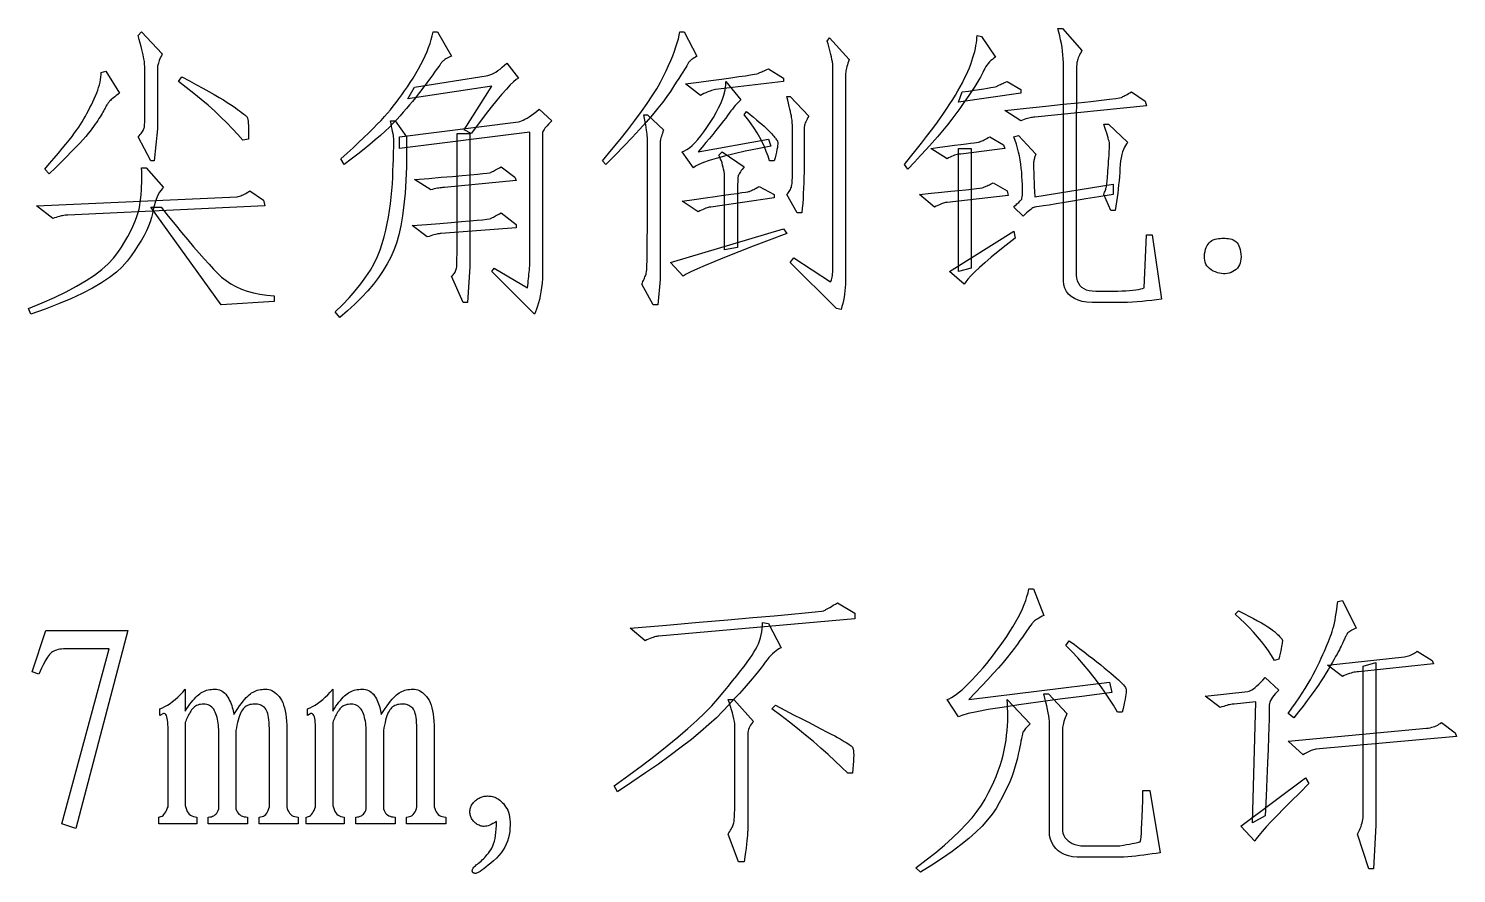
# Model space of a CAD drawing. Extents: x 0 to 420, y 0 to 297.
# Drawn here: x 116.92 to 138.7, y 69.77 to 82.67 of the extents above; entities that cross this region are included whole.
import ezdxf

# ---------------------------------------------------------------- set-up
doc = ezdxf.new("R2010")
doc.units = 0

msp = doc.modelspace()

# ---------------------------------------------------------------- linework, layer by layer
at = {"color": 7, "lineweight": 25}
for points in [[(118.592, 81.015), (118.609, 81.032), (118.624, 81.049), (118.638, 81.065), (118.65, 81.081), (118.66, 81.096), (118.669, 81.111), (118.676, 81.125), (118.682, 81.139), (118.686, 81.152), (118.689, 81.164), (118.69, 81.18), (118.692, 81.204), (118.693, 81.235), (118.694, 81.273), (118.695, 81.318), (118.696, 81.371), (118.697, 81.431), (118.697, 81.499), (118.697, 81.574), (118.697, 81.657), (118.697, 81.739), (118.697, 81.815), (118.697, 81.883), (118.696, 81.945), (118.695, 81.999), (118.694, 82.047), (118.693, 82.087), (118.692, 82.121), (118.69, 82.147), (118.689, 82.166), (118.686, 82.185), (118.682, 82.207), (118.676, 82.235), (118.669, 82.268), (118.66, 82.305), (118.65, 82.347), (118.638, 82.393), (118.624, 82.445), (118.609, 82.501), (118.592, 82.562), (118.645, 82.615), (118.961, 82.281), (118.948, 82.253), (118.936, 82.228), (118.925, 82.203), (118.916, 82.181), (118.908, 82.16), (118.902, 82.14), (118.897, 82.123), (118.894, 82.106), (118.891, 82.092), (118.891, 82.078), (118.891, 82.058), (118.891, 82.021), (118.891, 81.968), (118.891, 81.898), (118.891, 81.813), (118.891, 81.71), (118.891, 81.592), (118.891, 81.457), (118.891, 81.306), (118.891, 81.138), (118.838, 80.646), (118.785, 80.646)], [(121.738, 80.593), (121.686, 80.681), (121.781, 80.767), (121.872, 80.849), (121.956, 80.928), (122.036, 81.003), (122.11, 81.074), (122.178, 81.142), (122.241, 81.206), (122.299, 81.266), (122.351, 81.323), (122.398, 81.375), (122.441, 81.427), (122.485, 81.481), (122.529, 81.537), (122.572, 81.595), (122.615, 81.654), (122.658, 81.716), (122.701, 81.78), (122.743, 81.845), (122.786, 81.912), (122.828, 81.982), (122.869, 82.051), (122.906, 82.12), (122.941, 82.186), (122.972, 82.252), (123, 82.316), (123.024, 82.378), (123.046, 82.44), (123.064, 82.499), (123.08, 82.558), (123.092, 82.615), (123.162, 82.615), (123.373, 82.245), (123.349, 82.235), (123.327, 82.224), (123.307, 82.214), (123.289, 82.203), (123.272, 82.193), (123.257, 82.182), (123.244, 82.172), (123.233, 82.161), (123.223, 82.151), (123.215, 82.14), (123.206, 82.127), (123.195, 82.11), (123.18, 82.089), (123.161, 82.064), (123.14, 82.035), (123.116, 82.001), (123.088, 81.963), (123.057, 81.921), (123.024, 81.874), (122.986, 81.824), (122.947, 81.771), (122.907, 81.717), (122.865, 81.664), (122.822, 81.61), (122.778, 81.556), (122.732, 81.501), (122.686, 81.446), (122.638, 81.39), (122.589, 81.335), (122.538, 81.279), (122.484, 81.221), (122.425, 81.161), (122.359, 81.099), (122.288, 81.034), (122.211, 80.967), (122.128, 80.897), (122.039, 80.825), (121.945, 80.75), (121.844, 80.673)], [(127.117, 82.245), (127.094, 82.232), (127.072, 82.218), (127.053, 82.206), (127.036, 82.193), (127.021, 82.182), (127.008, 82.171), (126.997, 82.16), (126.988, 82.15), (126.981, 82.14), (126.977, 82.131), (126.971, 82.119), (126.96, 82.1), (126.946, 82.075), (126.926, 82.043), (126.902, 82.004), (126.873, 81.958), (126.84, 81.906), (126.802, 81.847), (126.76, 81.782), (126.713, 81.709), (126.659, 81.63), (126.595, 81.544), (126.521, 81.45), (126.437, 81.349), (126.344, 81.241), (126.24, 81.126), (126.127, 81.004), (126.004, 80.874), (125.871, 80.737), (125.729, 80.593), (125.676, 80.646), (125.815, 80.814), (125.944, 80.973), (126.062, 81.124), (126.171, 81.266), (126.269, 81.4), (126.357, 81.524), (126.435, 81.641), (126.503, 81.748), (126.56, 81.847), (126.608, 81.938), (126.648, 82.022), (126.685, 82.103), (126.718, 82.18), (126.748, 82.253), (126.775, 82.322), (126.797, 82.388), (126.817, 82.45), (126.833, 82.509), (126.845, 82.564), (126.854, 82.615), (126.924, 82.615)], [(131.477, 81.999), (131.46, 81.965), (131.44, 81.927), (131.415, 81.883), (131.387, 81.835), (131.354, 81.782), (131.316, 81.724), (131.275, 81.662), (131.229, 81.594), (131.179, 81.522), (131.125, 81.446), (131.067, 81.365), (131.003, 81.282), (130.936, 81.196), (130.864, 81.108), (130.787, 81.017), (130.705, 80.924), (130.619, 80.827), (130.529, 80.728), (130.434, 80.627), (130.334, 80.523), (130.281, 80.593), (130.374, 80.707), (130.461, 80.816), (130.543, 80.92), (130.62, 81.019), (130.692, 81.114), (130.759, 81.204), (130.821, 81.289), (130.878, 81.369), (130.929, 81.445), (130.976, 81.516), (131.018, 81.584), (131.059, 81.65), (131.096, 81.715), (131.132, 81.778), (131.165, 81.839), (131.195, 81.899), (131.223, 81.957), (131.248, 82.014), (131.272, 82.069), (131.292, 82.122), (131.31, 82.174), (131.327, 82.224), (131.341, 82.273), (131.354, 82.319), (131.365, 82.364), (131.373, 82.407), (131.38, 82.448), (131.385, 82.488), (131.388, 82.526), (131.389, 82.562), (131.459, 82.544), (131.67, 82.228), (131.646, 82.213), (131.623, 82.196), (131.601, 82.178), (131.58, 82.158), (131.56, 82.136), (131.541, 82.112), (131.524, 82.086), (131.507, 82.059), (131.491, 82.03)], [(132.909, 82.131), (132.908, 82.085), (132.906, 81.977), (132.905, 81.808), (132.904, 81.577), (132.903, 81.285), (132.902, 80.932), (132.901, 80.517), (132.901, 80.042), (132.901, 79.504), (132.9, 78.906), (132.907, 78.859), (132.918, 78.817), (132.935, 78.78), (132.957, 78.748), (132.984, 78.721), (133.017, 78.699), (133.054, 78.682), (133.097, 78.669), (133.146, 78.662), (133.199, 78.66), (133.463, 78.66), (133.534, 78.66), (133.6, 78.662), (133.661, 78.664), (133.716, 78.668), (133.766, 78.673), (133.811, 78.679), (133.851, 78.685), (133.885, 78.693), (133.914, 78.702), (133.938, 78.712), (133.973, 79.521), (134.061, 79.521), (134.201, 78.536), (134.127, 78.526), (134.054, 78.518), (133.98, 78.51), (133.906, 78.503), (133.832, 78.497), (133.758, 78.492), (133.684, 78.488), (133.611, 78.486), (133.537, 78.484), (133.463, 78.484), (133.147, 78.484), (133.066, 78.49), (132.994, 78.503), (132.93, 78.521), (132.874, 78.546), (132.826, 78.576), (132.786, 78.612), (132.754, 78.655), (132.73, 78.703), (132.715, 78.757), (132.707, 78.818), (132.707, 82.087), (132.706, 82.147), (132.704, 82.206), (132.699, 82.265), (132.693, 82.324), (132.685, 82.382), (132.675, 82.44), (132.664, 82.497), (132.651, 82.554), (132.636, 82.611), (132.619, 82.667), (132.69, 82.667), (132.988, 82.333), (132.975, 82.309), (132.963, 82.286), (132.952, 82.263), (132.942, 82.242), (132.933, 82.221), (132.926, 82.202), (132.92, 82.183), (132.915, 82.165), (132.912, 82.147)], [(129.156, 78.8), (129.163, 78.815), (129.169, 78.832), (129.174, 78.852), (129.179, 78.873), (129.183, 78.897), (129.186, 78.923), (129.188, 78.95), (129.19, 78.98), (129.191, 79.012), (129.191, 79.046), (129.191, 82.087), (129.187, 82.123), (129.182, 82.159), (129.176, 82.196), (129.169, 82.234), (129.161, 82.272), (129.151, 82.311), (129.141, 82.351), (129.13, 82.391), (129.117, 82.432), (129.104, 82.474), (129.139, 82.527), (129.438, 82.193), (129.428, 82.165), (129.419, 82.139), (129.411, 82.113), (129.404, 82.089), (129.398, 82.065), (129.393, 82.043), (129.39, 82.022), (129.387, 82.001), (129.385, 81.982), (129.385, 81.964), (129.385, 81.917), (129.385, 81.812), (129.385, 81.649), (129.385, 81.427), (129.385, 81.147), (129.385, 80.808), (129.385, 80.411), (129.385, 79.956), (129.385, 79.442), (129.385, 78.87), (129.384, 78.818), (129.382, 78.766), (129.379, 78.715), (129.374, 78.665), (129.367, 78.616), (129.36, 78.567), (129.35, 78.519), (129.34, 78.471), (129.328, 78.424), (129.315, 78.378), (129.244, 78.396), (128.541, 79.099), (128.594, 79.169)], [(123.566, 81.12), (123.988, 81.788), (122.705, 81.595), (122.811, 81.771), (123.9, 81.947), (123.929, 81.952), (123.958, 81.96), (123.988, 81.971), (124.019, 81.986), (124.05, 82.004), (124.082, 82.025), (124.115, 82.049), (124.148, 82.076), (124.182, 82.106), (124.217, 82.14), (124.393, 81.911), (124.36, 81.89), (124.319, 81.855), (124.269, 81.806), (124.21, 81.743), (124.142, 81.665), (124.066, 81.574), (123.98, 81.469), (123.886, 81.349), (123.784, 81.215), (123.672, 81.068)], [(117.924, 81.595), (117.944, 81.64), (117.962, 81.684), (117.978, 81.727), (117.991, 81.769), (118.003, 81.81), (118.013, 81.85), (118.02, 81.889), (118.025, 81.927), (118.028, 81.964), (118.029, 81.999), (118.1, 82.017), (118.311, 81.683), (118.284, 81.663), (118.259, 81.644), (118.237, 81.626), (118.216, 81.61), (118.199, 81.595), (118.183, 81.582), (118.17, 81.57), (118.159, 81.559), (118.15, 81.55), (118.144, 81.542), (118.138, 81.535), (118.132, 81.525), (118.125, 81.514), (118.117, 81.502), (118.108, 81.487), (118.099, 81.472), (118.09, 81.454), (118.079, 81.435), (118.068, 81.415), (118.056, 81.393), (118.043, 81.369), (118.028, 81.345), (118.013, 81.319), (117.995, 81.292), (117.977, 81.263), (117.957, 81.234), (117.935, 81.203), (117.912, 81.171), (117.888, 81.137), (117.862, 81.103), (117.832, 81.065), (117.795, 81.021), (117.751, 80.971), (117.699, 80.914), (117.64, 80.852), (117.574, 80.784), (117.501, 80.71), (117.421, 80.63), (117.333, 80.544), (117.238, 80.452), (117.168, 80.523), (117.243, 80.608), (117.313, 80.689), (117.377, 80.765), (117.437, 80.836), (117.491, 80.903), (117.54, 80.965), (117.585, 81.022), (117.624, 81.074), (117.658, 81.122), (117.687, 81.164), (117.713, 81.205), (117.738, 81.246), (117.763, 81.288), (117.788, 81.33), (117.812, 81.373), (117.835, 81.416), (117.858, 81.46), (117.881, 81.505), (117.903, 81.55)], [(120.191, 80.962), (120.115, 81.05), (120.034, 81.139), (119.948, 81.228), (119.857, 81.317), (119.761, 81.406), (119.66, 81.496), (119.554, 81.586), (119.443, 81.677), (119.328, 81.768), (119.207, 81.859), (119.26, 81.929), (119.375, 81.868), (119.482, 81.81), (119.581, 81.756), (119.672, 81.705), (119.754, 81.659), (119.828, 81.616), (119.894, 81.577), (119.952, 81.541), (120.001, 81.509), (120.042, 81.481), (120.077, 81.456), (120.11, 81.432), (120.139, 81.411), (120.164, 81.392), (120.187, 81.375), (120.207, 81.361), (120.223, 81.348), (120.236, 81.337), (120.246, 81.329), (120.253, 81.323), (120.258, 81.314), (120.263, 81.3), (120.266, 81.281), (120.27, 81.255), (120.273, 81.224), (120.275, 81.187), (120.277, 81.144), (120.278, 81.095), (120.279, 81.04), (120.279, 80.98)], [(128.436, 81.859), (127.399, 81.736), (127.38, 81.732), (127.361, 81.727), (127.341, 81.72), (127.32, 81.713), (127.297, 81.705), (127.274, 81.696), (127.25, 81.685), (127.224, 81.674), (127.198, 81.661), (127.17, 81.648), (126.941, 81.824), (127.146, 81.85), (127.329, 81.875), (127.492, 81.897), (127.633, 81.916), (127.754, 81.933), (127.855, 81.948), (127.934, 81.96), (127.993, 81.97), (128.032, 81.977), (128.049, 81.982), (128.057, 81.986), (128.066, 81.99), (128.078, 81.996), (128.091, 82.001), (128.106, 82.008), (128.123, 82.016), (128.141, 82.024), (128.161, 82.032), (128.183, 82.042), (128.207, 82.052), (128.436, 81.911)], [(127.583, 81.34), (127.555, 81.301), (127.523, 81.259), (127.487, 81.213), (127.448, 81.163), (127.405, 81.109), (127.358, 81.052), (127.308, 80.991), (127.254, 80.927), (127.196, 80.858), (127.135, 80.786), (128.207, 80.98), (128.242, 80.874), (128.038, 80.833), (127.852, 80.794), (127.686, 80.756), (127.539, 80.72), (127.412, 80.685), (127.304, 80.653), (127.215, 80.622), (127.145, 80.593), (127.095, 80.566), (127.065, 80.54), (126.889, 80.786), (126.925, 80.8), (126.962, 80.821), (127.001, 80.849), (127.042, 80.884), (127.084, 80.925), (127.128, 80.973), (127.174, 81.028), (127.221, 81.09), (127.269, 81.159), (127.319, 81.235), (127.368, 81.312), (127.41, 81.386), (127.448, 81.457), (127.48, 81.524), (127.506, 81.588), (127.527, 81.649), (127.543, 81.707), (127.553, 81.761), (127.558, 81.811), (127.557, 81.859), (127.785, 81.577), (127.771, 81.566), (127.755, 81.551), (127.738, 81.534), (127.719, 81.514), (127.7, 81.492), (127.679, 81.467), (127.657, 81.439), (127.633, 81.409), (127.609, 81.376)], [(132.057, 81.736), (132.057, 81.683), (131.108, 81.542), (131.16, 81.701), (131.257, 81.714), (131.345, 81.727), (131.423, 81.738), (131.491, 81.748), (131.549, 81.758), (131.598, 81.766), (131.637, 81.773), (131.667, 81.779), (131.686, 81.784), (131.696, 81.788), (131.703, 81.792), (131.711, 81.797), (131.721, 81.802), (131.733, 81.808), (131.747, 81.815), (131.763, 81.822), (131.781, 81.83), (131.8, 81.839), (131.822, 81.849), (131.846, 81.859)], [(133.955, 81.56), (133.973, 81.49), (132.268, 81.314), (132.253, 81.313), (132.237, 81.312), (132.219, 81.309), (132.2, 81.305), (132.18, 81.301), (132.158, 81.295), (132.135, 81.288), (132.11, 81.28), (132.084, 81.271), (132.057, 81.261), (131.811, 81.419), (132.142, 81.453), (132.439, 81.483), (132.701, 81.511), (132.93, 81.535), (133.125, 81.556), (133.285, 81.573), (133.411, 81.588), (133.504, 81.599), (133.562, 81.608), (133.586, 81.613), (133.594, 81.617), (133.604, 81.622), (133.615, 81.628), (133.628, 81.635), (133.643, 81.643), (133.66, 81.653), (133.678, 81.663), (133.699, 81.675), (133.72, 81.687), (133.744, 81.701)], [(128.488, 80.136), (128.502, 80.15), (128.514, 80.165), (128.525, 80.181), (128.535, 80.197), (128.543, 80.213), (128.551, 80.23), (128.557, 80.247), (128.561, 80.265), (128.565, 80.284), (128.567, 80.303), (128.569, 80.325), (128.571, 80.354), (128.572, 80.388), (128.573, 80.428), (128.574, 80.474), (128.575, 80.527), (128.575, 80.585), (128.576, 80.649), (128.576, 80.719), (128.576, 80.795), (128.576, 80.871), (128.576, 80.941), (128.575, 81.004), (128.575, 81.061), (128.574, 81.112), (128.573, 81.156), (128.572, 81.194), (128.571, 81.226), (128.569, 81.251), (128.567, 81.27), (128.565, 81.288), (128.561, 81.31), (128.557, 81.336), (128.551, 81.366), (128.543, 81.4), (128.535, 81.438), (128.525, 81.48), (128.514, 81.526), (128.502, 81.576), (128.488, 81.63), (128.541, 81.63), (128.822, 81.331), (128.809, 81.308), (128.797, 81.285), (128.786, 81.264), (128.777, 81.244), (128.77, 81.226), (128.763, 81.209), (128.758, 81.194), (128.755, 81.18), (128.753, 81.167), (128.752, 81.156), (128.752, 81.141), (128.752, 81.119), (128.752, 81.088), (128.752, 81.05), (128.752, 81.004), (128.752, 80.95), (128.752, 80.888), (128.752, 80.818), (128.752, 80.74), (128.752, 80.655), (128.752, 80.566), (128.751, 80.479), (128.749, 80.394), (128.746, 80.312), (128.743, 80.231), (128.739, 80.152), (128.735, 80.074), (128.73, 79.999), (128.724, 79.926), (128.717, 79.855), (128.647, 79.855)], [(122.318, 79.389), (122.345, 79.489), (122.37, 79.59), (122.392, 79.69), (122.411, 79.791), (122.428, 79.892), (122.443, 79.993), (122.455, 80.095), (122.465, 80.196), (122.472, 80.298), (122.477, 80.4), (122.48, 80.497), (122.483, 80.585), (122.486, 80.664), (122.488, 80.734), (122.49, 80.795), (122.491, 80.847), (122.493, 80.889), (122.494, 80.923), (122.494, 80.947), (122.494, 80.962), (122.494, 80.975), (122.492, 80.991), (122.489, 81.011), (122.486, 81.035), (122.481, 81.063), (122.475, 81.095), (122.468, 81.131), (122.46, 81.17), (122.452, 81.214), (122.441, 81.261), (122.512, 81.261), (122.688, 81.015), (122.689, 80.779), (122.685, 80.558), (122.678, 80.35), (122.665, 80.156), (122.648, 79.976), (122.626, 79.809), (122.6, 79.657), (122.569, 79.519), (122.534, 79.394), (122.494, 79.284), (122.448, 79.18), (122.394, 79.076), (122.331, 78.973), (122.261, 78.87), (122.182, 78.767), (122.096, 78.664), (122.001, 78.562), (121.898, 78.459), (121.787, 78.357), (121.668, 78.255), (121.598, 78.343), (121.709, 78.452), (121.812, 78.559), (121.906, 78.666), (121.992, 78.772), (122.068, 78.877), (122.136, 78.981), (122.195, 79.084), (122.245, 79.187), (122.286, 79.288)], [(124.533, 78.712), (124.537, 78.747), (124.54, 78.782), (124.544, 78.816), (124.547, 78.85), (124.551, 78.884), (124.554, 78.917), (124.558, 78.95), (124.561, 78.982), (124.565, 79.014), (124.568, 79.046), (124.568, 81.085), (122.582, 80.839), (122.582, 81.015), (124.393, 81.244), (124.415, 81.249), (124.439, 81.257), (124.465, 81.268), (124.494, 81.283), (124.525, 81.301), (124.557, 81.322), (124.592, 81.346), (124.629, 81.373), (124.668, 81.403), (124.709, 81.437), (124.902, 81.261), (124.876, 81.234), (124.852, 81.209), (124.831, 81.185), (124.812, 81.164), (124.797, 81.145), (124.784, 81.127), (124.774, 81.112), (124.767, 81.098), (124.763, 81.086), (124.762, 81.077), (124.762, 81.046), (124.762, 80.974), (124.762, 80.858), (124.762, 80.7), (124.762, 80.499), (124.762, 80.255), (124.762, 79.968), (124.762, 79.639), (124.762, 79.267), (124.762, 78.853), (124.754, 78.781), (124.746, 78.713), (124.736, 78.649), (124.725, 78.589), (124.713, 78.532), (124.701, 78.48), (124.687, 78.431), (124.672, 78.386), (124.656, 78.345), (124.639, 78.308), (123.988, 78.958), (124.024, 79.011)], [(126.274, 78.765), (126.284, 78.786), (126.293, 78.805), (126.302, 78.824), (126.31, 78.842), (126.317, 78.859), (126.324, 78.876), (126.33, 78.891), (126.335, 78.906), (126.34, 78.919), (126.344, 78.932), (126.347, 78.953), (126.35, 78.992), (126.353, 79.05), (126.355, 79.125), (126.357, 79.218), (126.359, 79.329), (126.36, 79.457), (126.361, 79.604), (126.361, 79.769), (126.361, 79.952), (126.361, 80.134), (126.361, 80.3), (126.361, 80.447), (126.361, 80.577), (126.361, 80.69), (126.361, 80.785), (126.361, 80.862), (126.361, 80.922), (126.361, 80.964), (126.361, 80.989), (126.361, 81.006), (126.359, 81.028), (126.357, 81.054), (126.353, 81.084), (126.348, 81.118), (126.342, 81.156), (126.336, 81.198), (126.328, 81.245), (126.319, 81.295), (126.309, 81.349), (126.361, 81.349), (126.608, 81.12), (126.597, 81.093), (126.589, 81.067), (126.581, 81.043), (126.574, 81.021), (126.568, 81), (126.563, 80.98), (126.56, 80.962), (126.557, 80.946), (126.555, 80.931), (126.555, 80.918), (126.555, 80.886), (126.555, 80.815), (126.555, 80.705), (126.555, 80.556), (126.555, 80.367), (126.555, 80.139), (126.555, 79.872), (126.555, 79.566), (126.555, 79.22), (126.555, 78.835), (126.52, 78.449), (126.449, 78.449)], [(128.225, 80.646), (128.202, 80.719), (128.175, 80.792), (128.146, 80.864), (128.112, 80.936), (128.075, 81.006), (128.035, 81.076), (127.991, 81.145), (127.943, 81.214), (127.892, 81.282), (127.838, 81.349), (127.873, 81.402), (127.927, 81.357), (127.978, 81.316), (128.024, 81.276), (128.067, 81.24), (128.106, 81.206), (128.141, 81.175), (128.172, 81.146), (128.199, 81.12), (128.223, 81.097), (128.242, 81.077), (128.259, 81.058), (128.275, 81.04), (128.289, 81.024), (128.301, 81.009), (128.313, 80.995), (128.322, 80.983), (128.331, 80.971), (128.338, 80.961), (128.344, 80.952), (128.348, 80.945), (128.35, 80.935), (128.351, 80.921), (128.35, 80.903), (128.348, 80.88), (128.343, 80.852), (128.337, 80.82), (128.329, 80.783), (128.32, 80.742), (128.308, 80.696), (128.295, 80.646)], [(123.373, 78.888), (123.387, 78.899), (123.399, 78.911), (123.41, 78.923), (123.42, 78.936), (123.428, 78.95), (123.435, 78.964), (123.441, 78.979), (123.446, 78.995), (123.45, 79.011), (123.452, 79.029), (123.454, 79.065), (123.455, 79.138), (123.457, 79.249), (123.458, 79.397), (123.459, 79.582), (123.46, 79.805), (123.46, 80.065), (123.461, 80.362), (123.461, 80.696), (123.461, 81.068), (123.654, 81.068), (123.654, 79.029), (123.619, 78.484), (123.549, 78.484)], [(133.463, 80.136), (133.245, 80.099), (133.05, 80.066), (132.876, 80.037), (132.725, 80.012), (132.595, 79.991), (132.487, 79.974), (132.402, 79.96), (132.338, 79.95), (132.296, 79.945), (132.276, 79.943), (132.267, 79.941), (132.255, 79.937), (132.241, 79.93), (132.226, 79.92), (132.208, 79.908), (132.189, 79.892), (132.168, 79.874), (132.144, 79.853), (132.119, 79.829), (132.092, 79.802), (131.951, 79.943), (131.968, 79.96), (131.984, 79.975), (131.998, 79.99), (132.012, 80.003), (132.024, 80.015), (132.035, 80.026), (132.044, 80.036), (132.053, 80.044), (132.06, 80.051), (132.066, 80.057), (132.07, 80.065), (132.074, 80.079), (132.077, 80.1), (132.08, 80.126), (132.081, 80.158), (132.081, 80.196), (132.081, 80.24), (132.08, 80.29), (132.077, 80.347), (132.074, 80.409), (132.07, 80.473), (132.064, 80.537), (132.056, 80.6), (132.046, 80.662), (132.035, 80.723), (132.022, 80.783), (132.007, 80.842), (131.99, 80.901), (131.971, 80.958), (131.951, 81.015), (132.022, 81.033), (132.285, 80.751), (132.279, 80.734), (132.273, 80.717), (132.267, 80.7), (132.263, 80.684), (132.259, 80.668), (132.256, 80.652), (132.253, 80.637), (132.251, 80.622), (132.25, 80.607), (132.25, 80.593), (132.25, 80.576), (132.251, 80.551), (132.252, 80.519), (132.253, 80.481), (132.254, 80.435), (132.256, 80.382), (132.259, 80.322), (132.261, 80.256), (132.264, 80.182), (132.268, 80.101), (133.463, 80.294)], [(133.322, 81.208), (133.393, 81.208), (133.691, 80.927), (133.671, 80.907), (133.653, 80.883), (133.636, 80.855), (133.621, 80.822), (133.608, 80.784), (133.597, 80.743), (133.587, 80.696), (133.579, 80.646), (133.573, 80.591), (133.568, 80.532), (133.565, 80.47), (133.56, 80.408), (133.555, 80.345), (133.549, 80.281), (133.542, 80.217), (133.535, 80.153), (133.527, 80.088), (133.518, 80.023), (133.508, 79.957), (133.498, 79.89), (133.428, 79.89), (133.322, 80.136), (133.329, 80.153), (133.335, 80.17), (133.341, 80.186), (133.346, 80.201), (133.351, 80.215), (133.355, 80.229), (133.359, 80.242), (133.362, 80.254), (133.364, 80.266), (133.366, 80.277), (133.368, 80.289), (133.37, 80.306), (133.372, 80.327), (133.375, 80.353), (133.377, 80.382), (133.38, 80.416), (133.383, 80.454), (133.386, 80.496), (133.389, 80.542), (133.393, 80.593), (133.396, 80.644), (133.399, 80.69), (133.402, 80.732), (133.404, 80.769), (133.406, 80.802), (133.407, 80.83), (133.409, 80.855), (133.41, 80.874), (133.41, 80.89), (133.41, 80.901), (133.409, 80.912), (133.407, 80.927), (133.402, 80.947), (133.396, 80.971), (133.388, 81), (133.379, 81.033), (133.367, 81.07), (133.354, 81.112), (133.339, 81.158)], [(130.932, 80.681), (130.686, 80.839), (130.82, 80.856), (130.94, 80.871), (131.047, 80.885), (131.141, 80.897), (131.222, 80.907), (131.289, 80.916), (131.343, 80.924), (131.383, 80.929), (131.41, 80.933), (131.424, 80.936), (131.432, 80.938), (131.441, 80.942), (131.453, 80.947), (131.466, 80.953), (131.481, 80.96), (131.498, 80.969), (131.516, 80.978), (131.536, 80.989), (131.558, 81.002), (131.582, 81.015), (131.793, 80.892), (131.811, 80.839), (131.143, 80.751), (131.125, 80.751), (131.106, 80.749), (131.087, 80.745), (131.067, 80.74), (131.046, 80.734), (131.025, 80.726), (131.002, 80.717), (130.98, 80.706), (130.956, 80.694)], [(131.108, 78.958), (131.108, 80.839), (131.301, 80.839), (131.301, 79.011)], [(127.838, 80.558), (127.821, 80.537), (127.806, 80.518), (127.792, 80.499), (127.78, 80.482), (127.77, 80.466), (127.761, 80.45), (127.754, 80.436), (127.748, 80.423), (127.744, 80.411), (127.741, 80.4), (127.74, 80.38), (127.738, 80.34), (127.737, 80.281), (127.736, 80.203), (127.735, 80.105), (127.734, 79.988), (127.733, 79.852), (127.733, 79.697), (127.733, 79.522), (127.733, 79.327), (127.539, 79.292), (127.539, 80.417), (127.535, 80.452), (127.53, 80.486), (127.524, 80.52), (127.517, 80.552), (127.508, 80.584), (127.499, 80.616), (127.489, 80.646), (127.477, 80.676), (127.465, 80.705), (127.451, 80.734), (127.504, 80.786)], [(116.957, 78.308), (116.922, 78.396), (117.129, 78.48), (117.32, 78.565), (117.495, 78.65), (117.655, 78.735), (117.799, 78.82), (117.927, 78.905), (118.04, 78.991), (118.137, 79.076), (118.218, 79.162), (118.284, 79.248), (118.34, 79.333), (118.39, 79.415), (118.436, 79.494), (118.477, 79.57), (118.513, 79.644), (118.544, 79.715), (118.57, 79.782), (118.591, 79.847), (118.607, 79.91), (118.618, 79.969), (118.626, 80.027), (118.633, 80.085), (118.639, 80.142), (118.644, 80.2), (118.647, 80.257), (118.649, 80.314), (118.65, 80.371), (118.649, 80.428), (118.648, 80.484), (118.645, 80.54), (118.715, 80.54), (118.979, 80.242), (118.958, 80.222), (118.938, 80.198), (118.919, 80.169), (118.901, 80.136), (118.884, 80.099), (118.868, 80.057), (118.852, 80.011), (118.838, 79.96), (118.824, 79.905), (118.812, 79.846), (118.797, 79.783), (118.776, 79.718), (118.751, 79.651), (118.72, 79.582), (118.684, 79.51), (118.643, 79.436), (118.596, 79.359), (118.544, 79.281), (118.487, 79.2), (118.425, 79.117), (118.352, 79.033), (118.262, 78.949), (118.156, 78.867), (118.034, 78.785), (117.895, 78.703), (117.74, 78.623), (117.569, 78.543), (117.381, 78.464), (117.177, 78.386)], [(122.811, 80.365), (123.025, 80.381), (123.217, 80.397), (123.388, 80.411), (123.536, 80.424), (123.663, 80.435), (123.768, 80.445), (123.852, 80.453), (123.913, 80.46), (123.953, 80.466), (123.971, 80.47), (123.979, 80.474), (123.988, 80.479), (124, 80.485), (124.013, 80.493), (124.028, 80.501), (124.045, 80.51), (124.063, 80.521), (124.083, 80.532), (124.105, 80.544), (124.129, 80.558), (124.34, 80.4), (124.358, 80.347), (123.268, 80.242), (123.253, 80.241), (123.237, 80.24), (123.219, 80.238), (123.2, 80.236), (123.18, 80.233), (123.158, 80.229), (123.135, 80.224), (123.11, 80.219), (123.084, 80.213), (123.057, 80.206)], [(120.297, 80.189), (120.508, 80.048), (120.525, 79.96), (117.52, 79.82), (117.502, 79.819), (117.482, 79.818), (117.462, 79.815), (117.441, 79.811), (117.419, 79.807), (117.395, 79.801), (117.371, 79.794), (117.345, 79.786), (117.319, 79.777), (117.291, 79.767), (117.045, 79.96), (120.104, 80.101), (120.121, 80.105), (120.139, 80.11), (120.158, 80.116), (120.177, 80.123), (120.196, 80.132), (120.215, 80.141), (120.235, 80.151), (120.255, 80.163), (120.276, 80.175)], [(128.295, 80.136), (128.295, 80.083), (127.328, 79.943), (127.317, 79.942), (127.304, 79.94), (127.289, 79.936), (127.272, 79.931), (127.254, 79.925), (127.233, 79.917), (127.211, 79.908), (127.188, 79.898), (127.162, 79.886), (127.135, 79.872), (126.889, 80.031), (127.076, 80.057), (127.245, 80.082), (127.394, 80.103), (127.524, 80.122), (127.636, 80.138), (127.728, 80.152), (127.802, 80.163), (127.856, 80.171), (127.892, 80.177), (127.908, 80.18), (127.916, 80.182), (127.926, 80.186), (127.937, 80.191), (127.95, 80.197), (127.965, 80.204), (127.982, 80.213), (128.001, 80.222), (128.021, 80.233), (128.043, 80.246), (128.066, 80.259)], [(130.51, 80.136), (130.687, 80.153), (130.847, 80.168), (130.989, 80.183), (131.113, 80.195), (131.22, 80.206), (131.308, 80.216), (131.379, 80.225), (131.432, 80.232), (131.468, 80.237), (131.485, 80.242), (131.495, 80.245), (131.505, 80.25), (131.517, 80.255), (131.53, 80.261), (131.545, 80.268), (131.56, 80.275), (131.577, 80.283), (131.595, 80.292), (131.614, 80.302), (131.635, 80.312), (131.846, 80.189), (131.863, 80.119), (130.932, 80.013), (130.92, 80.012), (130.907, 80.01), (130.892, 80.007), (130.875, 80.002), (130.857, 79.995), (130.837, 79.988), (130.815, 79.979), (130.791, 79.968), (130.766, 79.956), (130.738, 79.943)], [(120.666, 78.589), (120.666, 78.501), (119.858, 78.449), (118.785, 79.943), (118.943, 79.943), (119.053, 79.806), (119.158, 79.677), (119.257, 79.556), (119.351, 79.444), (119.44, 79.338), (119.524, 79.241), (119.602, 79.152), (119.675, 79.071), (119.742, 78.997), (119.805, 78.932), (119.867, 78.873), (119.935, 78.82), (120.008, 78.772), (120.086, 78.729), (120.17, 78.692), (120.258, 78.661), (120.352, 78.635), (120.452, 78.614), (120.556, 78.599)], [(122.775, 79.661), (122.996, 79.678), (123.195, 79.694), (123.37, 79.708), (123.524, 79.721), (123.654, 79.732), (123.763, 79.742), (123.848, 79.75), (123.912, 79.757), (123.953, 79.763), (123.971, 79.767), (123.979, 79.771), (123.988, 79.776), (124, 79.782), (124.013, 79.789), (124.028, 79.798), (124.045, 79.807), (124.063, 79.817), (124.083, 79.829), (124.105, 79.841), (124.129, 79.855), (124.358, 79.679), (124.358, 79.626), (123.215, 79.538), (123.2, 79.538), (123.184, 79.536), (123.166, 79.534), (123.147, 79.53), (123.127, 79.525), (123.105, 79.519), (123.082, 79.513), (123.057, 79.505), (123.031, 79.496), (123.004, 79.486)], [(126.906, 78.888), (126.713, 79.099), (128.436, 79.609), (128.488, 79.538), (128.219, 79.437), (127.975, 79.344), (127.755, 79.258), (127.56, 79.181), (127.39, 79.112), (127.244, 79.051), (127.123, 78.998), (127.026, 78.953), (126.954, 78.917)], [(131.969, 79.468), (131.835, 79.363), (131.713, 79.266), (131.604, 79.176), (131.508, 79.094), (131.424, 79.02), (131.353, 78.953), (131.295, 78.895), (131.249, 78.844), (131.216, 78.801), (131.195, 78.765), (130.967, 78.958), (131.951, 79.574)], [(135.291, 78.958), (135.263, 78.946), (135.234, 78.936), (135.205, 78.93), (135.176, 78.926), (135.146, 78.925), (135.116, 78.928), (135.086, 78.933), (135.055, 78.941), (135.024, 78.953), (134.992, 78.967), (134.962, 78.984), (134.936, 79.003), (134.914, 79.024), (134.895, 79.047), (134.88, 79.073), (134.869, 79.1), (134.861, 79.13), (134.857, 79.161), (134.857, 79.195), (134.86, 79.231), (134.867, 79.266), (134.875, 79.299), (134.886, 79.328), (134.898, 79.355), (134.913, 79.378), (134.93, 79.399), (134.949, 79.416), (134.97, 79.431), (134.993, 79.442), (135.019, 79.451), (135.045, 79.457), (135.071, 79.462), (135.097, 79.465), (135.123, 79.467), (135.148, 79.468), (135.174, 79.467), (135.199, 79.465), (135.224, 79.462), (135.249, 79.457), (135.274, 79.451), (135.297, 79.442), (135.319, 79.43), (135.338, 79.415), (135.355, 79.397), (135.37, 79.376), (135.383, 79.351), (135.394, 79.324), (135.403, 79.293), (135.41, 79.259), (135.414, 79.222), (135.416, 79.185), (135.415, 79.15), (135.41, 79.117), (135.403, 79.087), (135.392, 79.059), (135.378, 79.034), (135.361, 79.012), (135.341, 78.991), (135.318, 78.974)], [(133.445, 72.533), (133.03, 72.481), (132.654, 72.433), (132.32, 72.389), (132.025, 72.347), (131.771, 72.308), (131.558, 72.273), (131.384, 72.241), (131.252, 72.212), (131.159, 72.186), (131.108, 72.163), (130.932, 72.427), (130.965, 72.44), (131, 72.458), (131.038, 72.482), (131.078, 72.51), (131.121, 72.544), (131.166, 72.582), (131.214, 72.626), (131.264, 72.675), (131.316, 72.728), (131.371, 72.787), (131.427, 72.85), (131.482, 72.913), (131.536, 72.978), (131.589, 73.043), (131.641, 73.11), (131.693, 73.179), (131.743, 73.248), (131.793, 73.319), (131.842, 73.391), (131.89, 73.464), (131.935, 73.537), (131.977, 73.608), (132.016, 73.678), (132.05, 73.745), (132.081, 73.811), (132.108, 73.876), (132.132, 73.938), (132.151, 73.999), (132.167, 74.057), (132.18, 74.115), (132.25, 74.115), (132.408, 73.71), (132.381, 73.697), (132.357, 73.684), (132.334, 73.671), (132.314, 73.66), (132.296, 73.649), (132.281, 73.639), (132.267, 73.629), (132.256, 73.62), (132.248, 73.612), (132.241, 73.605), (132.234, 73.595), (132.223, 73.58), (132.209, 73.56), (132.191, 73.535), (132.169, 73.504), (132.143, 73.468), (132.114, 73.426), (132.081, 73.38), (132.044, 73.328), (132.004, 73.271), (131.959, 73.209), (131.907, 73.141), (131.849, 73.069), (131.785, 72.992), (131.714, 72.911), (131.637, 72.824), (131.554, 72.732), (131.464, 72.635), (131.368, 72.534), (131.266, 72.427), (133.41, 72.691)], [(129.525, 73.745), (129.525, 73.658), (126.537, 73.394), (126.522, 73.393), (126.506, 73.391), (126.489, 73.388), (126.47, 73.383), (126.449, 73.376), (126.428, 73.369), (126.404, 73.359), (126.38, 73.349), (126.354, 73.337), (126.326, 73.324), (126.098, 73.517), (126.653, 73.564), (127.15, 73.606), (127.589, 73.644), (127.971, 73.677), (128.295, 73.706), (128.561, 73.73), (128.77, 73.75), (128.921, 73.764), (129.015, 73.775), (129.051, 73.781), (129.059, 73.785), (129.071, 73.791), (129.085, 73.799), (129.102, 73.809), (129.121, 73.82), (129.144, 73.833), (129.169, 73.848), (129.197, 73.865), (129.228, 73.883), (129.262, 73.904)], [(137.023, 73.411), (137.017, 73.4), (137.011, 73.389), (137.005, 73.376), (136.999, 73.362), (136.992, 73.348), (136.985, 73.332), (136.977, 73.316), (136.969, 73.299), (136.961, 73.281), (136.952, 73.262), (136.942, 73.241), (136.93, 73.216), (136.916, 73.188), (136.899, 73.157), (136.88, 73.121), (136.858, 73.083), (136.835, 73.041), (136.809, 72.995), (136.781, 72.946), (136.75, 72.893), (136.716, 72.836), (136.678, 72.776), (136.636, 72.711), (136.59, 72.643), (136.539, 72.57), (136.484, 72.493), (136.425, 72.412), (136.362, 72.328), (136.294, 72.239), (136.223, 72.146), (136.135, 72.216), (136.193, 72.296), (136.248, 72.374), (136.301, 72.451), (136.35, 72.526), (136.396, 72.598), (136.44, 72.67), (136.48, 72.739), (136.517, 72.807), (136.552, 72.873), (136.583, 72.937), (136.612, 72.999), (136.639, 73.058), (136.665, 73.114), (136.689, 73.167), (136.711, 73.218), (136.731, 73.266), (136.749, 73.311), (136.766, 73.353), (136.781, 73.393), (136.794, 73.429), (136.806, 73.466), (136.818, 73.505), (136.829, 73.547), (136.839, 73.592), (136.849, 73.64), (136.858, 73.691), (136.867, 73.744), (136.876, 73.8), (136.883, 73.859), (136.891, 73.921), (136.961, 73.939), (137.172, 73.517), (137.148, 73.506), (137.127, 73.496), (137.107, 73.485), (137.089, 73.475), (137.073, 73.464), (137.059, 73.454), (137.047, 73.443), (137.037, 73.433), (137.029, 73.422)], [(135.379, 73.781), (135.46, 73.739), (135.536, 73.7), (135.605, 73.664), (135.669, 73.629), (135.726, 73.596), (135.778, 73.565), (135.823, 73.537), (135.863, 73.511), (135.896, 73.486), (135.924, 73.464), (135.947, 73.444), (135.968, 73.425), (135.987, 73.407), (136.003, 73.391), (136.016, 73.376), (136.027, 73.363), (136.036, 73.351), (136.042, 73.34), (136.046, 73.331), (136.047, 73.324), (136.046, 73.314), (136.045, 73.301), (136.042, 73.284), (136.039, 73.262), (136.034, 73.236), (136.028, 73.205), (136.021, 73.171), (136.013, 73.132), (136.004, 73.089), (135.994, 73.042), (135.924, 73.025), (135.88, 73.098), (135.833, 73.171), (135.782, 73.243), (135.727, 73.314), (135.669, 73.385), (135.608, 73.455), (135.542, 73.524), (135.474, 73.593), (135.402, 73.661), (135.326, 73.728)], [(117.484, 73.201), (117.454, 73.2), (117.425, 73.198), (117.397, 73.194), (117.372, 73.189), (117.348, 73.183), (117.326, 73.175), (117.306, 73.166), (117.288, 73.156), (117.271, 73.144), (117.256, 73.13), (117.242, 73.114), (117.226, 73.095), (117.211, 73.072), (117.194, 73.046), (117.177, 73.016), (117.159, 72.983), (117.14, 72.946), (117.121, 72.905), (117.101, 72.861), (117.08, 72.814), (116.975, 72.849), (117.186, 73.482), (118.434, 73.482), (117.643, 70.458), (117.432, 70.529), (118.152, 73.201)], [(127.513, 72.251), (127.413, 72.15), (127.299, 72.045), (127.172, 71.934), (127.032, 71.818), (126.878, 71.698), (126.71, 71.572), (126.529, 71.442), (126.334, 71.306), (126.126, 71.166), (125.904, 71.021), (125.852, 71.109), (126.076, 71.271), (126.286, 71.426), (126.481, 71.575), (126.662, 71.718), (126.827, 71.854), (126.978, 71.983), (127.114, 72.106), (127.235, 72.222), (127.342, 72.332), (127.434, 72.436), (127.515, 72.533), (127.591, 72.625), (127.661, 72.71), (127.725, 72.79), (127.783, 72.864), (127.836, 72.933), (127.882, 72.995), (127.923, 73.052), (127.958, 73.103), (127.987, 73.148), (128.012, 73.19), (128.035, 73.234), (128.055, 73.278), (128.072, 73.322), (128.086, 73.368), (128.098, 73.414), (128.107, 73.46), (128.114, 73.508), (128.118, 73.556), (128.119, 73.605), (128.207, 73.587), (128.4, 73.218), (128.376, 73.206), (128.35, 73.191), (128.324, 73.172), (128.298, 73.151), (128.271, 73.126), (128.243, 73.098), (128.215, 73.067), (128.187, 73.033), (128.158, 72.995), (128.128, 72.954), (128.095, 72.909), (128.056, 72.859), (128.01, 72.803), (127.958, 72.741), (127.9, 72.673), (127.835, 72.6), (127.764, 72.521), (127.686, 72.437), (127.603, 72.347)], [(133.665, 72.585), (133.666, 72.572), (133.665, 72.554), (133.663, 72.532), (133.66, 72.504), (133.654, 72.471), (133.647, 72.433), (133.639, 72.391), (133.629, 72.343), (133.617, 72.291), (133.604, 72.234), (133.533, 72.234), (133.468, 72.342), (133.4, 72.449), (133.329, 72.554), (133.255, 72.658), (133.177, 72.761), (133.097, 72.862), (133.013, 72.962), (132.926, 73.061), (132.836, 73.158), (132.742, 73.253), (132.795, 73.324), (132.874, 73.265), (132.95, 73.208), (133.022, 73.154), (133.09, 73.101), (133.155, 73.051), (133.217, 73.003), (133.275, 72.957), (133.329, 72.913), (133.38, 72.871), (133.428, 72.831), (133.471, 72.794), (133.51, 72.76), (133.545, 72.728), (133.575, 72.699), (133.601, 72.673), (133.623, 72.65), (133.64, 72.63), (133.653, 72.612), (133.661, 72.597)], [(138.332, 73.025), (138.35, 72.972), (137.207, 72.849), (137.186, 72.848), (137.164, 72.846), (137.141, 72.843), (137.117, 72.838), (137.093, 72.831), (137.068, 72.824), (137.042, 72.815), (137.016, 72.804), (136.989, 72.792), (136.961, 72.779), (136.733, 72.954), (137.91, 73.077), (137.931, 73.082), (137.952, 73.087), (137.972, 73.093), (137.992, 73.1), (138.011, 73.108), (138.03, 73.118), (138.049, 73.128), (138.068, 73.139), (138.086, 73.152), (138.104, 73.165)], [(137.277, 72.937), (137.471, 72.99), (137.471, 70.511), (137.436, 69.843), (137.365, 69.843), (137.19, 70.37), (137.206, 70.402), (137.221, 70.432), (137.234, 70.461), (137.246, 70.49), (137.255, 70.518), (137.263, 70.544), (137.27, 70.57), (137.274, 70.595), (137.277, 70.62), (137.277, 70.643), (137.277, 70.686), (137.277, 70.771), (137.277, 70.897), (137.277, 71.065), (137.277, 71.274), (137.277, 71.524), (137.277, 71.815), (137.277, 72.148), (137.277, 72.522)], [(135.309, 72.357), (135.294, 72.356), (135.278, 72.355), (135.26, 72.352), (135.241, 72.348), (135.221, 72.344), (135.199, 72.338), (135.176, 72.331), (135.151, 72.323), (135.125, 72.314), (135.098, 72.304), (134.869, 72.48), (135.52, 72.55), (135.538, 72.555), (135.558, 72.564), (135.58, 72.577), (135.604, 72.592), (135.629, 72.612), (135.657, 72.635), (135.686, 72.661), (135.716, 72.691), (135.749, 72.724), (135.783, 72.761), (135.994, 72.568), (135.964, 72.54), (135.938, 72.513), (135.914, 72.487), (135.894, 72.461), (135.878, 72.436), (135.865, 72.412), (135.855, 72.388), (135.848, 72.365), (135.845, 72.343), (135.845, 72.322), (135.846, 72.286), (135.845, 72.221), (135.843, 72.127), (135.839, 72.004), (135.834, 71.851), (135.827, 71.67), (135.818, 71.459), (135.808, 71.219), (135.797, 70.95), (135.783, 70.652), (135.59, 70.546), (135.643, 72.392)], [(119.409, 72.269), (119.397, 72.251), (119.386, 72.233), (119.375, 72.215), (119.364, 72.196), (119.354, 72.177), (119.345, 72.157), (119.336, 72.137), (119.328, 72.117), (119.32, 72.096), (119.313, 72.076), (119.313, 70.81), (119.321, 70.777), (119.331, 70.747), (119.343, 70.72), (119.358, 70.697), (119.374, 70.678), (119.393, 70.662), (119.413, 70.65), (119.436, 70.641), (119.461, 70.636), (119.488, 70.634), (119.488, 70.529), (118.908, 70.529), (118.908, 70.634), (118.926, 70.636), (118.942, 70.64), (118.958, 70.648), (118.973, 70.659), (118.987, 70.674), (119.001, 70.691), (119.014, 70.712), (119.026, 70.735), (119.038, 70.762), (119.049, 70.792), (119.049, 72.005), (119.048, 72.045), (119.046, 72.081), (119.043, 72.113), (119.038, 72.14), (119.031, 72.163), (119.024, 72.182), (119.014, 72.197), (119.004, 72.208), (118.992, 72.214), (118.979, 72.216), (118.926, 72.181), (118.926, 72.286), (118.965, 72.302), (119.003, 72.321), (119.042, 72.343), (119.081, 72.368), (119.119, 72.396), (119.158, 72.428), (119.197, 72.462), (119.235, 72.5), (119.274, 72.541), (119.313, 72.585), (119.313, 72.251), (119.337, 72.289), (119.361, 72.324), (119.384, 72.356), (119.407, 72.386), (119.429, 72.414), (119.451, 72.439), (119.472, 72.462), (119.493, 72.482), (119.513, 72.5), (119.532, 72.515), (119.552, 72.528), (119.572, 72.54), (119.593, 72.551), (119.615, 72.56), (119.638, 72.568), (119.661, 72.574), (119.685, 72.579), (119.71, 72.582), (119.735, 72.585), (119.761, 72.585), (119.787, 72.584), (119.811, 72.58), (119.834, 72.574), (119.856, 72.566), (119.877, 72.555), (119.897, 72.541), (119.915, 72.525), (119.932, 72.507), (119.948, 72.486), (119.963, 72.462), (119.977, 72.437), (119.989, 72.412), (120, 72.387), (120.011, 72.361), (120.02, 72.335), (120.028, 72.308), (120.036, 72.281), (120.042, 72.254), (120.047, 72.227), (120.051, 72.199), (120.082, 72.246), (120.112, 72.29), (120.14, 72.33), (120.168, 72.367), (120.194, 72.401), (120.219, 72.431), (120.242, 72.457), (120.265, 72.48), (120.286, 72.499), (120.306, 72.515), (120.325, 72.528), (120.346, 72.54), (120.367, 72.551), (120.389, 72.56), (120.411, 72.568), (120.434, 72.574), (120.458, 72.579), (120.483, 72.582), (120.508, 72.585), (120.534, 72.585), (120.56, 72.584), (120.586, 72.58), (120.61, 72.573), (120.634, 72.563), (120.657, 72.55), (120.68, 72.535), (120.702, 72.516), (120.723, 72.495), (120.743, 72.471), (120.763, 72.445), (120.781, 72.415), (120.798, 72.381), (120.812, 72.343), (120.825, 72.301), (120.835, 72.256), (120.844, 72.206), (120.851, 72.153), (120.856, 72.096), (120.859, 72.035), (120.859, 71.97), (120.859, 70.792), (120.868, 70.762), (120.878, 70.735), (120.89, 70.712), (120.904, 70.691), (120.921, 70.674), (120.94, 70.659), (120.96, 70.648), (120.983, 70.64), (121.008, 70.636), (121.035, 70.634), (121.035, 70.529), (120.438, 70.529), (120.438, 70.634), (120.461, 70.636), (120.483, 70.64), (120.504, 70.648), (120.522, 70.659), (120.539, 70.674), (120.554, 70.691), (120.567, 70.712), (120.578, 70.735), (120.588, 70.762), (120.596, 70.792), (120.596, 71.935), (120.595, 71.986), (120.594, 72.033), (120.591, 72.077), (120.587, 72.116), (120.583, 72.152), (120.577, 72.185), (120.57, 72.214), (120.562, 72.239), (120.553, 72.26), (120.543, 72.278), (120.532, 72.293), (120.519, 72.306), (120.505, 72.318), (120.49, 72.328), (120.473, 72.337), (120.454, 72.344), (120.435, 72.35), (120.414, 72.354), (120.391, 72.356), (120.367, 72.357), (120.343, 72.356), (120.321, 72.353), (120.299, 72.349), (120.279, 72.343), (120.26, 72.335), (120.242, 72.325), (120.225, 72.314), (120.21, 72.301), (120.196, 72.286), (120.183, 72.269), (120.171, 72.25), (120.159, 72.228), (120.148, 72.204), (120.138, 72.176), (120.128, 72.146), (120.118, 72.113), (120.109, 72.077), (120.101, 72.038), (120.093, 71.997), (120.086, 71.952), (120.086, 70.757), (120.094, 70.734), (120.104, 70.713), (120.117, 70.694), (120.131, 70.678), (120.148, 70.665), (120.166, 70.654), (120.187, 70.645), (120.21, 70.639), (120.235, 70.635), (120.262, 70.634), (120.262, 70.529), (119.664, 70.529), (119.664, 70.634), (119.688, 70.635), (119.71, 70.639), (119.73, 70.645), (119.749, 70.654), (119.765, 70.665), (119.78, 70.678), (119.793, 70.694), (119.805, 70.713), (119.814, 70.734), (119.822, 70.757), (119.822, 71.935), (119.822, 71.97), (119.82, 72.003), (119.818, 72.036), (119.814, 72.067), (119.809, 72.098), (119.803, 72.127), (119.797, 72.155), (119.789, 72.182), (119.78, 72.209), (119.77, 72.234), (119.758, 72.257), (119.746, 72.278), (119.732, 72.297), (119.716, 72.312), (119.699, 72.326), (119.681, 72.337), (119.661, 72.346), (119.64, 72.352), (119.618, 72.356), (119.594, 72.357), (119.57, 72.356), (119.547, 72.353), (119.526, 72.349), (119.505, 72.343), (119.486, 72.335), (119.468, 72.325), (119.452, 72.314), (119.436, 72.301), (119.422, 72.286)], [(121.659, 72.269), (121.647, 72.251), (121.636, 72.233), (121.625, 72.215), (121.614, 72.196), (121.604, 72.177), (121.595, 72.157), (121.586, 72.137), (121.578, 72.117), (121.57, 72.096), (121.563, 72.076), (121.563, 70.81), (121.571, 70.777), (121.581, 70.747), (121.593, 70.72), (121.608, 70.697), (121.624, 70.678), (121.643, 70.662), (121.663, 70.65), (121.686, 70.641), (121.711, 70.636), (121.738, 70.634), (121.738, 70.529), (121.158, 70.529), (121.158, 70.634), (121.176, 70.636), (121.192, 70.64), (121.208, 70.648), (121.223, 70.659), (121.237, 70.674), (121.251, 70.691), (121.264, 70.712), (121.276, 70.735), (121.288, 70.762), (121.299, 70.792), (121.299, 72.005), (121.298, 72.045), (121.296, 72.081), (121.293, 72.113), (121.288, 72.14), (121.281, 72.163), (121.274, 72.182), (121.264, 72.197), (121.254, 72.208), (121.242, 72.214), (121.229, 72.216), (121.176, 72.181), (121.176, 72.286), (121.215, 72.302), (121.253, 72.321), (121.292, 72.343), (121.331, 72.368), (121.369, 72.396), (121.408, 72.428), (121.447, 72.462), (121.485, 72.5), (121.524, 72.541), (121.563, 72.585), (121.563, 72.251), (121.587, 72.289), (121.611, 72.324), (121.634, 72.356), (121.657, 72.386), (121.679, 72.414), (121.701, 72.439), (121.722, 72.462), (121.743, 72.482), (121.763, 72.5), (121.782, 72.515), (121.802, 72.528), (121.822, 72.54), (121.843, 72.551), (121.865, 72.56), (121.888, 72.568), (121.911, 72.574), (121.935, 72.579), (121.96, 72.582), (121.985, 72.585), (122.011, 72.585), (122.037, 72.584), (122.061, 72.58), (122.084, 72.574), (122.106, 72.566), (122.127, 72.555), (122.147, 72.541), (122.165, 72.525), (122.182, 72.507), (122.198, 72.486), (122.213, 72.462), (122.227, 72.437), (122.239, 72.412), (122.25, 72.387), (122.261, 72.361), (122.27, 72.335), (122.278, 72.308), (122.286, 72.281), (122.292, 72.254), (122.297, 72.227), (122.301, 72.199), (122.332, 72.246), (122.362, 72.29), (122.39, 72.33), (122.418, 72.367), (122.444, 72.401), (122.469, 72.431), (122.492, 72.457), (122.515, 72.48), (122.536, 72.499), (122.556, 72.515), (122.575, 72.528), (122.596, 72.54), (122.617, 72.551), (122.639, 72.56), (122.661, 72.568), (122.684, 72.574), (122.708, 72.579), (122.733, 72.582), (122.758, 72.585), (122.784, 72.585), (122.81, 72.584), (122.836, 72.58), (122.86, 72.573), (122.884, 72.563), (122.907, 72.55), (122.93, 72.535), (122.952, 72.516), (122.973, 72.495), (122.993, 72.471), (123.013, 72.445), (123.031, 72.415), (123.048, 72.381), (123.062, 72.343), (123.075, 72.301), (123.085, 72.256), (123.094, 72.206), (123.101, 72.153), (123.106, 72.096), (123.108, 72.035), (123.109, 71.97), (123.109, 70.792), (123.118, 70.762), (123.128, 70.735), (123.14, 70.712), (123.154, 70.691), (123.171, 70.674), (123.19, 70.659), (123.21, 70.648), (123.233, 70.64), (123.258, 70.636), (123.285, 70.634), (123.285, 70.529), (122.688, 70.529), (122.688, 70.634), (122.711, 70.636), (122.733, 70.64), (122.754, 70.648), (122.772, 70.659), (122.789, 70.674), (122.804, 70.691), (122.817, 70.712), (122.828, 70.735), (122.838, 70.762), (122.846, 70.792), (122.846, 71.935), (122.845, 71.986), (122.844, 72.033), (122.841, 72.077), (122.837, 72.116), (122.833, 72.152), (122.827, 72.185), (122.82, 72.214), (122.812, 72.239), (122.803, 72.26), (122.793, 72.278), (122.782, 72.293), (122.769, 72.306), (122.755, 72.318), (122.74, 72.328), (122.723, 72.337), (122.704, 72.344), (122.685, 72.35), (122.664, 72.354), (122.641, 72.356), (122.617, 72.357), (122.593, 72.356), (122.571, 72.353), (122.549, 72.349), (122.529, 72.343), (122.51, 72.335), (122.492, 72.325), (122.475, 72.314), (122.46, 72.301), (122.446, 72.286), (122.433, 72.269), (122.421, 72.25), (122.409, 72.228), (122.398, 72.204), (122.388, 72.176), (122.378, 72.146), (122.368, 72.113), (122.359, 72.077), (122.351, 72.038), (122.343, 71.997), (122.336, 71.952), (122.336, 70.757), (122.344, 70.734), (122.354, 70.713), (122.367, 70.694), (122.381, 70.678), (122.398, 70.665), (122.416, 70.654), (122.437, 70.645), (122.46, 70.639), (122.485, 70.635), (122.512, 70.634), (122.512, 70.529), (121.914, 70.529), (121.914, 70.634), (121.938, 70.635), (121.96, 70.639), (121.98, 70.645), (121.999, 70.654), (122.015, 70.665), (122.03, 70.678), (122.043, 70.694), (122.055, 70.713), (122.064, 70.734), (122.072, 70.757), (122.072, 71.935), (122.072, 71.97), (122.07, 72.003), (122.068, 72.036), (122.064, 72.067), (122.059, 72.098), (122.053, 72.127), (122.047, 72.155), (122.039, 72.182), (122.03, 72.209), (122.02, 72.234), (122.008, 72.257), (121.996, 72.278), (121.982, 72.297), (121.966, 72.312), (121.949, 72.326), (121.931, 72.337), (121.911, 72.346), (121.89, 72.352), (121.868, 72.356), (121.844, 72.357), (121.82, 72.356), (121.797, 72.353), (121.776, 72.349), (121.755, 72.343), (121.736, 72.335), (121.718, 72.325), (121.702, 72.314), (121.686, 72.301), (121.672, 72.286)], [(127.697, 71.223), (127.697, 71.34), (127.697, 71.448), (127.697, 71.547), (127.697, 71.636), (127.697, 71.717), (127.697, 71.789), (127.697, 71.852), (127.697, 71.906), (127.697, 71.952), (127.697, 71.988), (127.696, 72.021), (127.693, 72.056), (127.688, 72.094), (127.68, 72.134), (127.671, 72.177), (127.659, 72.222), (127.646, 72.269), (127.63, 72.32), (127.612, 72.372), (127.592, 72.427), (127.68, 72.427), (127.979, 72.093), (127.962, 72.075), (127.947, 72.056), (127.934, 72.036), (127.922, 72.016), (127.913, 71.994), (127.905, 71.972), (127.899, 71.949), (127.894, 71.924), (127.892, 71.899), (127.891, 71.873), (127.891, 71.842), (127.891, 71.801), (127.891, 71.75), (127.891, 71.689), (127.891, 71.619), (127.891, 71.538), (127.891, 71.448), (127.891, 71.347), (127.891, 71.237), (127.891, 71.118), (127.891, 70.998), (127.891, 70.89), (127.891, 70.793), (127.891, 70.707), (127.891, 70.632), (127.891, 70.568), (127.891, 70.515), (127.891, 70.473), (127.891, 70.443), (127.891, 70.423), (127.89, 70.406), (127.889, 70.382), (127.886, 70.351), (127.882, 70.314), (127.878, 70.269), (127.872, 70.219), (127.865, 70.161), (127.857, 70.097), (127.848, 70.026), (127.838, 69.949), (127.75, 69.949), (127.592, 70.37), (127.605, 70.391), (127.618, 70.411), (127.629, 70.431), (127.64, 70.449), (127.649, 70.467), (127.657, 70.484), (127.664, 70.501), (127.671, 70.517), (127.676, 70.532), (127.68, 70.546), (127.683, 70.566), (127.686, 70.596), (127.689, 70.637), (127.691, 70.688), (127.693, 70.751), (127.695, 70.824), (127.696, 70.907), (127.697, 71.002), (127.697, 71.107)], [(129.49, 71.698), (129.497, 71.686), (129.502, 71.668), (129.505, 71.644), (129.507, 71.613), (129.508, 71.577), (129.507, 71.534), (129.505, 71.485), (129.502, 71.43), (129.497, 71.369), (129.49, 71.302), (129.42, 71.302), (129.323, 71.397), (129.222, 71.493), (129.116, 71.59), (129.007, 71.687), (128.893, 71.786), (128.775, 71.884), (128.652, 71.984), (128.526, 72.084), (128.395, 72.185), (128.26, 72.286), (128.313, 72.339), (128.458, 72.265), (128.592, 72.196), (128.715, 72.132), (128.827, 72.075), (128.928, 72.023), (129.017, 71.976), (129.095, 71.936), (129.162, 71.9), (129.218, 71.871), (129.262, 71.847), (129.299, 71.827), (129.333, 71.807), (129.364, 71.789), (129.391, 71.772), (129.416, 71.757), (129.437, 71.743), (129.455, 71.73), (129.47, 71.718), (129.482, 71.707)], [(130.527, 69.79), (130.457, 69.861), (130.613, 69.979), (130.758, 70.094), (130.892, 70.206), (131.014, 70.315), (131.125, 70.421), (131.225, 70.524), (131.314, 70.624), (131.391, 70.721), (131.457, 70.815), (131.512, 70.907), (131.559, 70.996), (131.603, 71.083), (131.643, 71.169), (131.679, 71.254), (131.712, 71.337), (131.741, 71.419), (131.766, 71.5), (131.787, 71.579), (131.805, 71.656), (131.819, 71.733), (131.831, 71.808), (131.84, 71.881), (131.848, 71.954), (131.853, 72.025), (131.857, 72.095), (131.858, 72.164), (131.858, 72.232), (131.856, 72.298), (131.852, 72.363), (131.846, 72.427), (132.197, 72.058), (132.177, 72.037), (132.159, 72.018), (132.143, 72), (132.128, 71.983), (132.116, 71.968), (132.106, 71.954), (132.097, 71.94), (132.09, 71.929), (132.086, 71.918), (132.083, 71.909), (132.081, 71.897), (132.077, 71.879), (132.072, 71.856), (132.066, 71.827), (132.059, 71.792), (132.05, 71.751), (132.041, 71.705), (132.03, 71.653), (132.017, 71.595), (132.004, 71.531), (131.988, 71.463), (131.968, 71.393), (131.945, 71.322), (131.918, 71.248), (131.888, 71.172), (131.853, 71.095), (131.815, 71.016), (131.773, 70.934), (131.728, 70.851), (131.679, 70.766), (131.621, 70.679), (131.551, 70.589), (131.468, 70.497), (131.372, 70.403), (131.264, 70.307), (131.142, 70.208), (131.008, 70.107), (130.86, 70.004), (130.7, 69.898)], [(134.184, 70.089), (134.121, 70.079), (134.058, 70.07), (133.995, 70.061), (133.933, 70.053), (133.872, 70.045), (133.81, 70.039), (133.749, 70.033), (133.689, 70.027), (133.628, 70.023), (133.568, 70.019), (132.918, 70.019), (132.847, 70.029), (132.783, 70.044), (132.725, 70.064), (132.673, 70.089), (132.628, 70.12), (132.589, 70.156), (132.556, 70.197), (132.53, 70.244), (132.51, 70.296), (132.496, 70.353), (132.496, 72.023), (132.495, 72.056), (132.493, 72.093), (132.488, 72.134), (132.482, 72.177), (132.474, 72.225), (132.465, 72.276), (132.453, 72.33), (132.44, 72.388), (132.425, 72.45), (132.408, 72.515), (132.479, 72.515), (132.76, 72.216), (132.747, 72.182), (132.735, 72.15), (132.724, 72.12), (132.715, 72.092), (132.707, 72.067), (132.701, 72.043), (132.696, 72.022), (132.692, 72.002), (132.69, 71.985), (132.69, 71.97), (132.69, 71.942), (132.69, 71.886), (132.69, 71.801), (132.69, 71.689), (132.69, 71.548), (132.69, 71.379), (132.69, 71.183), (132.69, 70.958), (132.69, 70.704), (132.69, 70.423), (132.699, 70.386), (132.712, 70.352), (132.73, 70.321), (132.751, 70.294), (132.777, 70.269), (132.808, 70.248), (132.842, 70.23), (132.881, 70.215), (132.924, 70.203), (132.971, 70.195), (133.568, 70.195), (133.622, 70.205), (133.671, 70.214), (133.714, 70.222), (133.753, 70.23), (133.786, 70.236), (133.814, 70.242), (133.837, 70.247), (133.855, 70.251), (133.868, 70.254), (133.876, 70.256), (133.881, 70.266), (133.886, 70.29), (133.891, 70.33), (133.896, 70.386), (133.9, 70.456), (133.905, 70.542), (133.909, 70.643), (133.913, 70.76), (133.916, 70.891), (133.92, 71.038), (134.025, 71.038)], [(138.473, 72.076), (138.684, 71.917), (138.701, 71.865), (136.557, 71.671), (136.539, 71.667), (136.521, 71.662), (136.502, 71.656), (136.484, 71.649), (136.464, 71.64), (136.445, 71.631), (136.425, 71.621), (136.405, 71.609), (136.384, 71.597), (136.363, 71.583), (136.135, 71.794), (138.244, 71.988), (138.272, 71.992), (138.298, 71.997), (138.324, 72.003), (138.348, 72.01), (138.372, 72.018), (138.394, 72.028), (138.415, 72.038), (138.435, 72.05), (138.455, 72.062)], [(136.399, 71.232), (136.451, 71.144), (136.31, 71.005), (136.182, 70.878), (136.067, 70.762), (135.965, 70.657), (135.876, 70.564), (135.799, 70.482), (135.736, 70.411), (135.686, 70.351), (135.649, 70.302), (135.625, 70.265), (135.414, 70.494)], [(124.059, 70.564), (124.031, 70.547), (124.005, 70.533), (123.98, 70.521), (123.956, 70.51), (123.933, 70.502), (123.912, 70.496), (123.892, 70.492), (123.873, 70.491), (123.855, 70.491), (123.839, 70.494), (123.823, 70.497), (123.808, 70.502), (123.794, 70.508), (123.78, 70.515), (123.766, 70.522), (123.754, 70.53), (123.741, 70.54), (123.729, 70.55), (123.718, 70.561), (123.707, 70.573), (123.697, 70.585), (123.688, 70.598), (123.68, 70.611), (123.673, 70.625), (123.668, 70.639), (123.663, 70.653), (123.659, 70.667), (123.657, 70.682), (123.655, 70.698), (123.654, 70.713), (123.655, 70.729), (123.657, 70.744), (123.659, 70.759), (123.663, 70.774), (123.668, 70.788), (123.673, 70.802), (123.68, 70.815), (123.688, 70.829), (123.697, 70.841), (123.707, 70.854), (123.718, 70.866), (123.729, 70.877), (123.741, 70.888), (123.754, 70.897), (123.766, 70.907), (123.78, 70.915), (123.794, 70.923), (123.808, 70.93), (123.823, 70.936), (123.839, 70.942), (123.855, 70.947), (123.871, 70.95), (123.888, 70.953), (123.905, 70.954), (123.922, 70.955), (123.94, 70.954), (123.958, 70.953), (123.977, 70.95), (123.996, 70.947), (124.015, 70.942), (124.034, 70.936), (124.053, 70.927), (124.072, 70.917), (124.091, 70.905), (124.109, 70.891), (124.128, 70.875), (124.146, 70.857), (124.164, 70.838), (124.182, 70.816), (124.199, 70.792), (124.216, 70.766), (124.23, 70.738), (124.242, 70.707), (124.251, 70.673), (124.259, 70.636), (124.264, 70.597), (124.266, 70.555), (124.267, 70.511), (124.265, 70.464), (124.261, 70.414), (124.254, 70.364), (124.243, 70.315), (124.228, 70.267), (124.209, 70.22), (124.186, 70.175), (124.16, 70.131), (124.129, 70.088), (124.095, 70.046), (124.057, 70.005), (124.015, 69.966), (123.972, 69.929), (123.934, 69.897), (123.898, 69.868), (123.866, 69.842), (123.837, 69.821), (123.811, 69.804), (123.789, 69.79), (123.77, 69.781), (123.754, 69.775), (123.742, 69.773), (123.732, 69.773), (123.723, 69.775), (123.715, 69.777), (123.709, 69.78), (123.703, 69.784), (123.698, 69.789), (123.694, 69.794), (123.692, 69.801), (123.69, 69.808), (123.69, 69.817), (123.691, 69.826), (123.693, 69.835), (123.698, 69.845), (123.705, 69.856), (123.714, 69.867), (123.724, 69.879), (123.737, 69.891), (123.751, 69.904), (123.768, 69.917), (123.786, 69.931), (123.805, 69.946), (123.825, 69.962), (123.843, 69.979), (123.862, 69.997), (123.881, 70.017), (123.899, 70.038), (123.917, 70.06), (123.935, 70.083), (123.953, 70.107), (123.971, 70.133), (123.987, 70.161), (124.002, 70.193), (124.016, 70.227), (124.027, 70.265), (124.037, 70.307), (124.045, 70.351), (124.051, 70.4), (124.055, 70.451), (124.058, 70.506)]]:
    msp.add_lwpolyline(points, close=True, dxfattribs=at)

doc.saveas('drawing.dxf')
